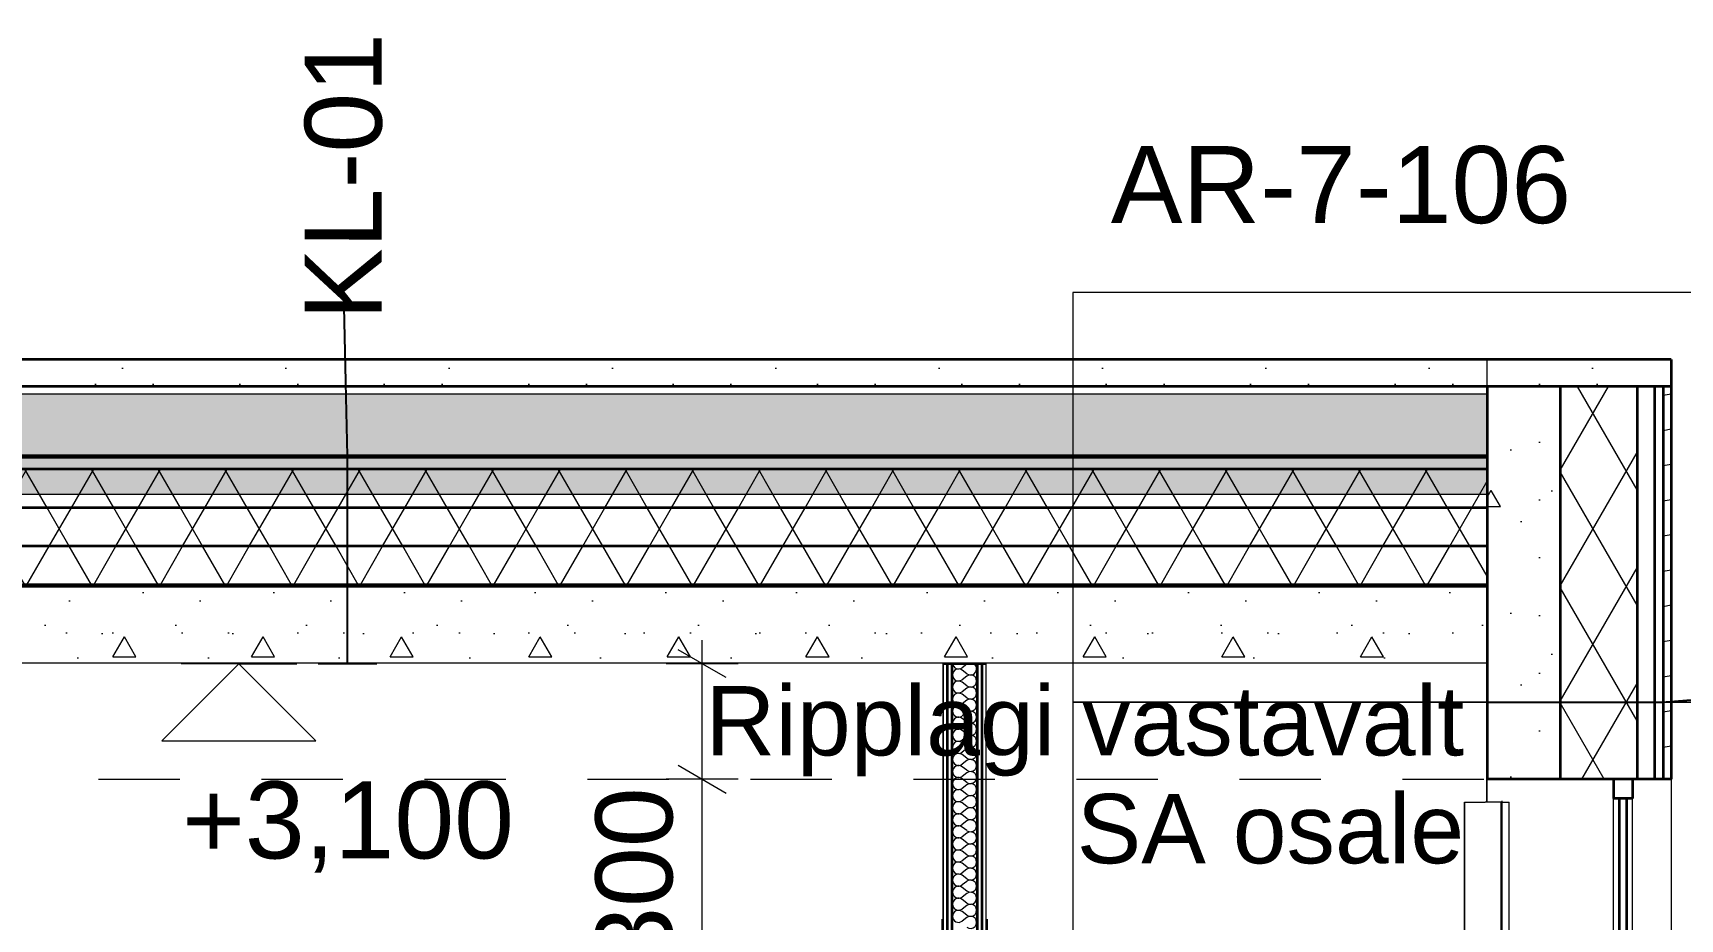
# Model space of a CAD drawing. Header units: millimetres. Extents: x -279593 to -202089, y -5129 to 14747.
# Drawn here: x -216904 to -212626, y 12447 to 14747 of the extents above; entities that cross this region are included whole.
import ezdxf

# ---------------------------------------------------------------- set-up
doc = ezdxf.new("R2010")
doc.units = ezdxf.units.MM
doc.header["$MEASUREMENT"] = 0
doc.linetypes.add('Dashed', pattern=[423.333333, 211.666667, -211.666667])
doc.linetypes.add('Wipeout_Contour', pattern=[1000, 0, -1000])
for name, color, linetype, lineweight in [('AR-PP_Pen_No__10', 134, 'Continuous', 18), ('New_0_Pen_No__1', 7, 'Continuous', 13), ('New_2D Drafting - General_Pen_No__1', 7, 'Continuous', 13), ('New_2D Drafting - General_Pen_No__19', 255, 'Continuous', 0), ('New_Annotation - Label_Pen_No__1', 7, 'Continuous', 13), ('New_Annotation - Text_Pen_No__1', 7, 'Continuous', 13), ('New_ARCHICAD Windows_Pen_No__1', 7, 'Continuous', 13), ('New_ARCHICAD Windows_Pen_No__21', 7, 'Continuous', 35), ('New_Dimensioning - General_Pen_No__1', 7, 'Continuous', 13), ('New_INT 3d mööbel_Pen_No__1', 7, 'Continuous', 13), ('New_INT 3d mööbel_Pen_No__21', 7, 'Continuous', 35), ('New_Shell - Roof_Pen_No__21', 7, 'Continuous', 35), ('New_Structural - Bearing_Pen_No__1', 7, 'Continuous', 13), ('New_Structural - Bearing_Pen_No__21', 7, 'Continuous', 35)]:
    doc.layers.add(name, color=color, linetype=linetype, lineweight=lineweight)
for name, color, linetype in [('New_ARCHICAD Windows', 7, 'Continuous'), ('New_Dimensioning - General', 7, 'Continuous'), ('New_INT 3d mööbel', 7, 'Continuous'), ('New_Shell - Roof', 7, 'Continuous'), ('New_Structural - Bearing', 7, 'Continuous')]:
    doc.layers.add(name, color=color, linetype=linetype)
doc.layers.add('New_ARCHICAD Windows_Pen_No__87', color=7, linetype='Continuous', lineweight=20, true_color=0x6a6a6a)
doc.layers.add('New_Structural - Bearing_Pen_No__87', color=7, linetype='Continuous', lineweight=20, true_color=0x6a6a6a)
doc.styles.add('GENERATED_STYLE_1', font='')
doc.styles.get('GENERATED_STYLE_1').set_extended_font_data('Arial')
doc.dimstyles.new('GENERATED_STYLE__2', dxfattribs={"dimtxt": 200, "dimasz": 95, "dimexe": 0.18, "dimexo": 0.0625, "dimgap": 0, "dimtad": 1, "dimdec": 3, "dimlfac": 0.001, "dimzin": 0, "dimdsep": 46, "dimtxsty": 'GENERATED_STYLE_1', "dimblk": 'ARROWHEAD_2', "dimblk1": 'ARROWHEAD_2', "dimblk2": 'ARROWHEAD_2', "dimcen": 0.09, "dimse1": 1, "dimse2": 1, "dimclrd": 7, "dimclre": 7, "dimclrt": 7, "dimadec": 0, "dimazin": 0, "dimtfac": 1, "dimtdec": 4, "dimtmove": 0, "dimatfit": 3, "dimfxl": 0, "dimtolj": 1, "dimtzin": 0, "dimarcsym": 0})
doc.dimstyles.new('GENERATED_STYLE__4', dxfattribs={"dimtxt": 0.18, "dimasz": 152, "dimexe": 0.18, "dimexo": 0.0625, "dimgap": 0, "dimtad": 0, "dimtih": 1, "dimtoh": 1, "dimdec": 4, "dimzin": 0, "dimdsep": 46, "dimcen": 0.09, "dimadec": 0, "dimazin": 0, "dimtfac": 1, "dimtdec": 4, "dimtmove": 0, "dimatfit": 3, "dimldrblk": 'ARROWHEAD_0', "dimfxl": 0, "dimtolj": 1, "dimtzin": 0, "dimarcsym": 0})
pattern_1 = [(0, (-557617, 10009.5), (0, 779.4229), [48.75, -401.25]), (0, (-557392, 10399.2), (0, 779.4229), [48.75, -401.25]), (60, (-557617, 10009.5), (-675, 389.7114), [48.75, -401.25]), (60, (-557167, 10009.5), (-675, 389.7114), [48.75, -401.25]), (120, (-557568.3, 10009.5), (675, 389.7114), [48.75, -401.25]), (120, (-557118.3, 10009.5), (675, 389.7114), [48.75, -401.25]), (0, (-557617.03, 10084.52), (0, 150), [0, -150, 0, -225]), (45, (-557542.03, 10084.52), (-106.06602, 106.06602), [0, -112.5, 0, -187.5])]
pattern_2 = [(60, (-557617.03, 10009.52), (-129.90381, 75), []), (120, (-557617.03, 10009.52), (129.90381, 75), [])]

# ---------------------------------------------------------------- blocks, each defined once
blk = doc.blocks.new('*X23', base_point=(-557617, 10009.5))
at = {"layer": 'New_Shell - Roof', "linetype": 'Continuous', "lineweight": 0, "true_color": 0x000000}
blk.add_hatch(color=18, dxfattribs=at).paths.add_polyline_path([(-218427.4, 13644.5), (-218427.4, 13614.5), (-213127.4, 13614.5), (-213127.4, 13644.5)])
blk = doc.blocks.new('*X24', base_point=(-557617, 10009.5))
at = {"layer": 'New_Shell - Roof', "linetype": 'Continuous', "lineweight": 0, "true_color": 0x000000}
for points in [[(-216666.9, 13314.5), (-216816.9, 13314.5), (-216816.9, 13309.5), (-216666.9, 13309.5)], [(-216366.9, 13314.5), (-216516.9, 13314.5), (-216516.9, 13309.5), (-216366.9, 13309.5)], [(-216066.9, 13314.5), (-216216.9, 13314.5), (-216216.9, 13309.5), (-216066.9, 13309.5)], [(-215766.9, 13314.5), (-215916.9, 13314.5), (-215916.9, 13309.5), (-215766.9, 13309.5)], [(-215466.9, 13314.5), (-215616.9, 13314.5), (-215616.9, 13309.5), (-215466.9, 13309.5)], [(-215166.9, 13314.5), (-215316.9, 13314.5), (-215316.9, 13309.5), (-215166.9, 13309.5)], [(-214866.9, 13314.5), (-215016.9, 13314.5), (-215016.9, 13309.5), (-214866.9, 13309.5)], [(-214566.9, 13314.5), (-214716.9, 13314.5), (-214716.9, 13309.5), (-214566.9, 13309.5)], [(-214266.9, 13314.5), (-214416.9, 13314.5), (-214416.9, 13309.5), (-214266.9, 13309.5)], [(-213966.9, 13314.5), (-214116.9, 13314.5), (-214116.9, 13309.5), (-213966.9, 13309.5)], [(-213666.9, 13314.5), (-213816.9, 13314.5), (-213816.9, 13309.5), (-213666.9, 13309.5)], [(-213366.9, 13314.5), (-213516.9, 13314.5), (-213516.9, 13309.5), (-213366.9, 13309.5)], [(-213127.4, 13314.5), (-213216.9, 13314.5), (-213216.9, 13309.5), (-213127.4, 13309.5)]]:
    blk.add_hatch(color=18, dxfattribs=at).paths.add_polyline_path(points)
blk = doc.blocks.new('*X25', base_point=(-557617, 10009.5))
at = {"layer": 'New_Shell - Roof', "linetype": 'Continuous', "lineweight": 0, "true_color": 0x000000}
for points in [[(-216666.9, 13649.5), (-216816.9, 13649.5), (-216816.9, 13644.5), (-216666.9, 13644.5)], [(-216366.9, 13649.5), (-216516.9, 13649.5), (-216516.9, 13644.5), (-216366.9, 13644.5)], [(-216066.9, 13649.5), (-216216.9, 13649.5), (-216216.9, 13644.5), (-216066.9, 13644.5)], [(-215766.9, 13649.5), (-215916.9, 13649.5), (-215916.9, 13644.5), (-215766.9, 13644.5)], [(-215466.9, 13649.5), (-215616.9, 13649.5), (-215616.9, 13644.5), (-215466.9, 13644.5)], [(-215166.9, 13649.5), (-215316.9, 13649.5), (-215316.9, 13644.5), (-215166.9, 13644.5)], [(-214866.9, 13649.5), (-215016.9, 13649.5), (-215016.9, 13644.5), (-214866.9, 13644.5)], [(-214566.9, 13649.5), (-214716.9, 13649.5), (-214716.9, 13644.5), (-214566.9, 13644.5)], [(-214266.9, 13649.5), (-214416.9, 13649.5), (-214416.9, 13644.5), (-214266.9, 13644.5)], [(-213966.9, 13649.5), (-214116.9, 13649.5), (-214116.9, 13644.5), (-213966.9, 13644.5)], [(-213666.9, 13649.5), (-213816.9, 13649.5), (-213816.9, 13644.5), (-213666.9, 13644.5)], [(-213366.9, 13649.5), (-213516.9, 13649.5), (-213516.9, 13644.5), (-213366.9, 13644.5)], [(-213127.4, 13649.5), (-213216.9, 13649.5), (-213216.9, 13644.5), (-213127.4, 13644.5)]]:
    blk.add_hatch(color=18, dxfattribs=at).paths.add_polyline_path(points)
blk = doc.blocks.new('*X26', base_point=(-557617, 10009.5))
at = {"layer": 'New_Structural - Bearing_Pen_No__1', "color": 7, "linetype": 'Continuous', "lineweight": 13}
for p, q in [((-214478.4, 13108.4), (-214490.9, 13099)), ((-214478.4, 13083.3), (-214490.9, 13092.7)), ((-214478.4, 13077.1), (-214490.9, 13067.7)), ((-214478.4, 13052), (-214490.9, 13061.4)), ((-214478.4, 13045.7), (-214490.9, 13036.3)), ((-214478.4, 13020.7), (-214490.9, 13030.1)), ((-214478.4, 13014.4), (-214490.9, 13005)), ((-214478.4, 12989.3), (-214490.9, 12998.7)), ((-214478.4, 12983.1), (-214490.9, 12973.7)), ((-214478.4, 12958), (-214490.9, 12967.4)), ((-214478.4, 12951.7), (-214490.9, 12942.3)), ((-214478.4, 12926.7), (-214490.9, 12936.1)), ((-214478.4, 12920.4), (-214490.9, 12911)), ((-214478.4, 12895.3), (-214490.9, 12904.7)), ((-214478.4, 12889.1), (-214490.9, 12879.7)), ((-214478.4, 12864), (-214490.9, 12873.4)), ((-214478.4, 12857.7), (-214490.9, 12848.3)), ((-214478.4, 12832.7), (-214490.9, 12842.1)), ((-214478.4, 12826.4), (-214490.9, 12817)), ((-214478.4, 12801.3), (-214490.9, 12810.7)), ((-214478.4, 12795.1), (-214490.9, 12785.7)), ((-214478.4, 12770), (-214490.9, 12779.4)), ((-214478.4, 12763.7), (-214490.9, 12754.3)), ((-214478.4, 12738.7), (-214490.9, 12748.1)), ((-214478.4, 12732.4), (-214490.9, 12723)), ((-214478.4, 12707.3), (-214490.9, 12716.7)), ((-214478.4, 12701.1), (-214490.9, 12691.7)), ((-214478.4, 12676), (-214490.9, 12685.4)), ((-214478.4, 12669.7), (-214490.9, 12660.3)), ((-214478.4, 12644.7), (-214490.9, 12654.1)), ((-214478.4, 12638.4), (-214490.9, 12629)), ((-214478.4, 12613.3), (-214490.9, 12622.7)), ((-214478.4, 12607.1), (-214490.9, 12597.7)), ((-214478.4, 12582), (-214490.9, 12591.4)), ((-214478.4, 12575.7), (-214490.9, 12566.3)), ((-214478.4, 12550.7), (-214490.9, 12560.1)), ((-214478.4, 12544.4), (-214490.9, 12535)), ((-214478.4, 12519.3), (-214490.9, 12528.7)), ((-214478.4, 12513.1), (-214490.9, 12503.7)), ((-214478.4, 12488), (-214490.9, 12497.4)), ((-214478.4, 12481.7), (-214490.9, 12472.3)), ((-214478.4, 12456.7), (-214490.9, 12466.1)), ((-214478.4, 12450.4), (-214490.9, 12441))]:
    blk.add_line(p, q, dxfattribs=at)
for centre, start, end in [((-214500.3, 13080.2), 53.1301, 180), ((-214500.3, 13111.5), 187.3344, 306.8699), ((-214469, 13095.9), 233.1301, 60.7317), ((-214469, 13095.9), 119.2683, 126.8699), ((-214500.3, 13080.2), 180, 306.8699), ((-214500.3, 13048.9), 53.1301, 180), ((-214500.3, 13048.9), 180, 306.8699), ((-214469, 13064.5), 233.1301, 126.8699), ((-214469, 13033.2), 233.1301, 126.8699), ((-214500.3, 13017.5), 53.1301, 180), ((-214500.3, 13017.5), 180, 306.8699), ((-214469, 13001.9), 233.1301, 126.8699), ((-214500.3, 12986.2), 53.1301, 180), ((-214500.3, 12986.2), 180, 306.8699), ((-214500.3, 12954.9), 53.1301, 180), ((-214469, 12970.5), 233.1301, 126.8699), ((-214500.3, 12954.9), 180, 306.8699), ((-214500.3, 12923.5), 53.1301, 180), ((-214500.3, 12923.5), 180, 306.8699), ((-214469, 12939.2), 233.1301, 126.8699), ((-214469, 12907.9), 233.1301, 126.8699), ((-214500.3, 12892.2), 53.1301, 180), ((-214500.3, 12892.2), 180, 306.8699), ((-214469, 12876.5), 233.1301, 126.8699), ((-214500.3, 12860.9), 53.1301, 180), ((-214500.3, 12860.9), 180, 306.8699), ((-214500.3, 12829.5), 53.1301, 180), ((-214469, 12845.2), 233.1301, 126.8699), ((-214500.3, 12829.5), 180, 306.8699), ((-214500.3, 12798.2), 53.1301, 180), ((-214500.3, 12798.2), 180, 306.8699), ((-214469, 12813.9), 233.1301, 126.8699), ((-214469, 12782.5), 233.1301, 126.8699), ((-214500.3, 12766.9), 53.1301, 180), ((-214500.3, 12766.9), 180, 306.8699), ((-214500.3, 12735.5), 53.1301, 180), ((-214469, 12751.2), 233.1301, 126.8699), ((-214500.3, 12735.5), 180, 306.8699), ((-214500.3, 12704.2), 53.1301, 180), ((-214469, 12719.9), 233.1301, 126.8699), ((-214500.3, 12704.2), 180, 306.8699), ((-214500.3, 12672.9), 53.1301, 180), ((-214500.3, 12672.9), 180, 306.8699), ((-214469, 12688.5), 233.1301, 126.8699), ((-214469, 12657.2), 233.1301, 126.8699), ((-214500.3, 12641.5), 53.1301, 180), ((-214500.3, 12641.5), 180, 306.8699), ((-214500.3, 12610.2), 53.1301, 180), ((-214469, 12625.9), 233.1301, 126.8699), ((-214500.3, 12610.2), 180, 306.8699), ((-214500.3, 12578.9), 53.1301, 180), ((-214500.3, 12578.9), 180, 306.8699), ((-214469, 12594.5), 233.1301, 126.8699), ((-214469, 12563.2), 233.1301, 126.8699), ((-214500.3, 12547.5), 53.1301, 180), ((-214500.3, 12547.5), 180, 306.8699), ((-214469, 12531.9), 233.1301, 126.8699), ((-214500.3, 12516.2), 53.1301, 180), ((-214500.3, 12516.2), 180, 306.8699), ((-214500.3, 12484.9), 53.1301, 180), ((-214469, 12500.5), 233.1301, 126.8699), ((-214500.3, 12484.9), 180, 306.8699), ((-214500.3, 12453.5), 53.1301, 180), ((-214500.3, 12453.5), 180, 306.8699), ((-214469, 12469.2), 233.1301, 126.8699), ((-214469, 12437.9), 233.1301, 126.8699)]:
    blk.add_arc(centre, 15.7, start, end, dxfattribs=at)
blk = doc.blocks.new('*D28', base_point=(-557617, 10009.5))
at = {"layer": 'New_Dimensioning - General_Pen_No__1', "color": 7, "linetype": 'Continuous', "lineweight": 13}
for p, q in [((-215228.6, 12845.6), (-215103.6, 12773.4)), ((-215072.3, 12809.5), (-215259.8, 12809.5)), ((-215166.1, 10009.5), (-215166.1, 12809.5)), ((-215228.6, 10045.6), (-215103.6, 9973.4)), ((-215072.3, 10009.5), (-215259.8, 10009.5)), ((-215166.1, 9948.4), (-215166.1, 10009.5))]:
    blk.add_line(p, q, dxfattribs=at)
at = {"layer": 'New_Dimensioning - General_Pen_No__1', "color": 7, "lineweight": 13, "char_height": 200, "attachment_point": 7, "rotation": 90, "style": 'GENERATED_STYLE_1'}
for s, insert in [('\\A1;{\\pql;\\fArial|b0|i0|c0|p34;0,300}', (-215206.1, 12089.5)), ('\\A1;{\\pql;\\fArial|b0|i0|c0|p34;2,800}', (-215206.1, 11067.6))]:
    blk.add_mtext(s, dxfattribs=dict(at, insert=insert))
blk = doc.blocks.new('ARROWHEAD_2')
at = {"color": 0, "linetype": 'Continuous', "lineweight": 0}
for p, q in [((-0.378, -0.655), (0.378, 0.655)), ((0, 0), (-1, 0))]:
    blk.add_line(p, q, dxfattribs=at)
blk = doc.blocks.new('*D29', base_point=(-557617, 10009.5))
at = {"layer": 'New_Dimensioning - General_Pen_No__1', "color": 7, "linetype": 'Continuous', "lineweight": 13}
for p, q in [((-215103.6, 13073.4), (-215228.6, 13145.6)), ((-215166.1, 13109.5), (-215166.1, 13170.6)), ((-215072.3, 13109.5), (-215259.8, 13109.5)), ((-215166.1, 12809.5), (-215166.1, 13109.5)), ((-215228.6, 12845.6), (-215103.6, 12773.4)), ((-215072.3, 12809.5), (-215259.8, 12809.5))]:
    blk.add_line(p, q, dxfattribs=at)
blk = doc.blocks.new('ARROWHEAD_0')
at = {"color": 0, "linetype": 'Continuous', "lineweight": 0}
for p, q in [((0, -0.5), (0, 0.5)), ((0, 0), (-1, 0))]:
    blk.add_line(p, q, dxfattribs=at)

msp = doc.modelspace()

# ---------------------------------------------------------------- linework, layer by layer
at = {"layer": 'AR-PP_Pen_No__10', "color": 134, "linetype": 'Continuous', "lineweight": 18}
msp.add_line((-211949.69, 14073.1902), (-214203.6623, 14073.1902), dxfattribs=at)
at = {"layer": 'New_Shell - Roof_Pen_No__21', "color": 7, "linetype": 'Continuous', "lineweight": 35}
for q in [(-218905.4199, 13899.5187), (-212649.5859, 13829.5187)]:
    msp.add_line((-212649.5859, 13899.5187), q, dxfattribs=at)

# ---------------------------------------------------------------- texts
at = {"layer": 'AR-PP_Pen_No__10', "color": 134, "lineweight": 18, "insert": (-214104.8465, 14351.798), "char_height": 200, "attachment_point": 4, "style": 'GENERATED_STYLE_1'}
msp.add_mtext('\\A1;{\\pql;\\fArial|b0|i0|c0|p34;AR-7-106}', dxfattribs=at)
at = {"layer": 'New_Annotation - Label_Pen_No__1', "color": 7, "linetype": 'Continuous', "lineweight": 13, "insert": (-216096.903, 14746.9717), "char_height": 200, "attachment_point": 6, "rotation": 89.9791868, "style": 'GENERATED_STYLE_1'}
msp.add_mtext('\\A1;{\\pqr;\\fArial|b0|i0|c0|p34;KL\\fArial|b0|i0|c0|p34;-01}', dxfattribs=at)

# ---------------------------------------------------------------- wipeouts: each hides what was drawn before it
at = {"color": 254, "linetype": 'Wipeout_Contour', "lineweight": 0, "ltscale": 1302498.931870354}
msp.add_wipeout([(-218427.4379, 13109.5187), (-218427.4175, 13109.5187), (-218427.4175, 13649.5187), (-213127.9053, 13649.5187), (-213127.9053, 13829.5187), (-218427.4379, 13829.5187)], dxfattribs=at).dxf.layer = 'New_Structural - Bearing'
at = {"color": 254, "linetype": 'Wipeout_Contour', "lineweight": 0, "ltscale": 1278158.032197745}
msp.add_wipeout([(-212749.5915, 12759.5187), (-212749.5859, 10059.5187), (-212749.5859, 10009.5187), (-212649.5933, 10009.5187), (-212649.5933, 12809.5187), (-212749.5859, 12809.5187)], dxfattribs=at).dxf.layer = 'New_Structural - Bearing'

# ---------------------------------------------------------------- next in the draw order: hatches: boundary and pattern name
at = {"layer": 'New_Shell - Roof', "linetype": 'Continuous', "lineweight": 0, "true_color": 0x000000}
h = msp.add_hatch(dxfattribs=at)
h.set_pattern_fill('Lightweight_Concrete_0002', color=18, style=0, pattern_type=2)
h.set_pattern_definition(pattern_1)
h.paths.add_polyline_path([(-212649.5859, 13829.5187), (-212649.5859, 13899.5187), (-218905.4199, 13899.5187), (-218905.4199, 13829.5187)])
h = msp.add_hatch(dxfattribs=at)
h.set_pattern_fill('Batt_Insulation_0002', color=18, style=0, pattern_type=2)
h.set_pattern_definition(pattern_2)
h.paths.add_polyline_path([(-218427.4176, 13614.5187), (-218427.4176, 13514.5187), (-213127.4171, 13514.5187), (-213127.4171, 13614.5187)])
h = msp.add_hatch(dxfattribs=at)
h.set_pattern_fill('Batt_Insulation_0002', color=18, style=0, pattern_type=2)
h.set_pattern_definition(pattern_2)
h.paths.add_polyline_path([(-218427.4176, 13514.5187), (-218427.4176, 13414.5187), (-213127.4171, 13414.5187), (-213127.4171, 13514.5187)])
h = msp.add_hatch(dxfattribs=at)
h.set_pattern_fill('Batt_Insulation_0002', color=18, style=0, pattern_type=2)
h.set_pattern_definition(pattern_2)
h.paths.add_polyline_path([(-218427.4176, 13414.5187), (-218427.4176, 13314.5187), (-213127.4171, 13314.5187), (-213127.4171, 13414.5187)])
h = msp.add_hatch(dxfattribs=at)
h.set_pattern_fill('Structural_Concrete_0002', color=18, style=0, pattern_type=2)
h.set_pattern_definition([(0, (-557617.03, 10009.5), (0, 623.5383), [60, -300]), (0, (-557437.03, 10321.3), (0, 623.5383), [60, -300]), (60, (-557617.03, 10009.5), (-540, 311.7692), [60, -300]), (60, (-557257.03, 10009.5), (-540, 311.7692), [60, -300]), (120, (-557557.03, 10009.5), (540, 311.7692), [60, -300]), (120, (-557197.03, 10009.5), (540, 311.7692), [60, -300]), (0, (-557617.03, 10069.52), (0, 120.000005), [0, -120.000005, 0, -180.000007]), (45, (-557557.03, 10069.52), (-84.852817, 84.852817), [0, -90.000004, 0, -150.000006])])
h.paths.add_polyline_path([(-218427.4176, 13309.5187), (-218427.4176, 13109.5187), (-213127.4171, 13109.5187), (-213127.4171, 13309.5187)])
at = {"layer": 'New_Structural - Bearing', "linetype": 'Continuous', "lineweight": 0, "true_color": 0x000000}
h = msp.add_hatch(dxfattribs=at)
h.set_pattern_fill('Wood_0002', color=18, style=0, pattern_type=2)
h.set_pattern_definition([(10, (-557617.035, 10009.52), (-15.628336, 88.632695), [])])
h.paths.add_polyline_path([(-212670.5859, 12809.5187), (-212649.5859, 12809.5187), (-212649.5859, 13829.5187), (-212670.5859, 13829.5187)])

# ---------------------------------------------------------------- next in the draw order: linework, layer by layer
at = {"layer": 'New_ARCHICAD Windows_Pen_No__87', "color": 251, "linetype": 'Continuous', "lineweight": 20, "true_color": 0x6a6a6a}
msp.add_line((-212649.5933, 12809.5187), (-212649.5933, 10009.5187), dxfattribs=at)
at = {"layer": 'New_Shell - Roof_Pen_No__21', "color": 7, "linetype": 'Continuous', "lineweight": 35}
for p, q in [((-213127.5859, 13829.5187), (-218427.4379, 13829.5187)), ((-213127.5859, 13649.5187), (-218427.4176, 13649.5187)), ((-213127.4171, 13649.5187), (-213127.5859, 13649.5187)), ((-213127.4171, 13644.5187), (-218427.4176, 13644.5187)), ((-213127.4171, 13614.5187), (-218427.4176, 13614.5187)), ((-213127.4171, 13514.5187), (-218427.4176, 13514.5187)), ((-213127.4171, 13414.5187), (-218427.4176, 13414.5187)), ((-213127.4171, 13314.5187), (-218427.4176, 13314.5187)), ((-213127.4171, 13309.5187), (-218427.4176, 13309.5187)), ((-214542.1345, 13109.5187), (-218427.4176, 13109.5187)), ((-213127.5859, 13109.5187), (-214427.6345, 13109.5187)), ((-213127.4171, 13109.5187), (-213127.5859, 13109.5187))]:
    msp.add_line(p, q, dxfattribs=at)
at = {"layer": 'New_Shell - Roof_Pen_No__21', "color": 7, "linetype": 'Continuous', "lineweight": 35, "flags": 128}
for points in [[(-212649.5859, 13829.5187), (-212670.5859, 13829.5187), (-212692.5859, 13829.5187), (-212737.5859, 13829.5187), (-212937.5859, 13829.5187), (-213127.5859, 13829.5187)], [(-214427.6345, 13109.5187), (-214427.7345, 13109.5187), (-214439.7345, 13109.5187), (-214451.7345, 13109.5187), (-214517.5345, 13109.5187), (-214530.0345, 13109.5187), (-214542.0345, 13109.5187), (-214542.1345, 13109.5187)]]:
    msp.add_lwpolyline(points, dxfattribs=at)
at = {"layer": 'New_Structural - Bearing_Pen_No__21', "color": 7, "linetype": 'Continuous', "lineweight": 35}
for p, q in [((-212737.5859, 13829.5187), (-212737.5859, 12809.5187)), ((-212692.5859, 13829.5187), (-212692.5859, 12809.5187)), ((-212670.5859, 13829.5187), (-212670.5859, 12809.5187)), ((-212649.5859, 13829.5187), (-212649.5859, 12809.5187)), ((-214542.1345, 13109.5187), (-214542.1345, 12446.5187)), ((-214542.0345, 13109.5187), (-214542.0345, 10009.5187)), ((-214530.0345, 13109.5187), (-214530.0345, 10009.5187)), ((-214517.5345, 13109.5187), (-214517.5345, 10009.5187)), ((-214451.7345, 13109.5187), (-214451.7345, 10009.5187)), ((-214439.7345, 13109.5187), (-214439.7345, 10009.5187)), ((-214427.7345, 13109.5187), (-214427.7345, 10009.5187)), ((-214427.6345, 13109.5187), (-214427.6345, 12446.5187))]:
    msp.add_line(p, q, dxfattribs=at)

# ---------------------------------------------------------------- next in the draw order: block references
at = {"layer": 'New_Shell - Roof', "lineweight": 0}
for name in ['*X25', '*X23', '*X24']:
    msp.add_blockref(name, (-557617.0348, 10009.5187), dxfattribs=at)
at = {"layer": 'New_Structural - Bearing', "lineweight": 0}
msp.add_blockref('*X26', (-557617.0348, 10009.5187), dxfattribs=at)

# ---------------------------------------------------------------- next in the draw order: wipeouts: each hides what was drawn before it
at = {"color": 254, "linetype": 'Wipeout_Contour', "lineweight": 0, "ltscale": 854281.289713}
msp.add_wipeout([(-213127.9053, 13829.5187), (-213127.9053, 13649.5187), (-213127.8873, 13649.5187), (-213127.8873, 13829.5187)], dxfattribs=at).dxf.layer = 'New_Structural - Bearing'
at = {"color": 254, "linetype": 'Wipeout_Contour', "lineweight": 0, "ltscale": 1297039.627237219}
msp.add_wipeout([(-218427.4171, 13109.5187), (-218427.4171, 10009.5187), (-214561.1364, 10009.5187), (-214561.1364, 12446.5187), (-214542.1398, 12446.5187), (-214542.1398, 13109.5187)], dxfattribs=at).dxf.layer = 'New_Structural - Bearing'
at = {"color": 254, "linetype": 'Wipeout_Contour', "lineweight": 0, "ltscale": 859232.691296}
msp.add_wipeout([(-214427.4171, 13109.5187), (-214427.6345, 13109.5187), (-214427.6345, 12446.5187), (-214427.4171, 12446.5187)], dxfattribs=at).dxf.layer = 'New_Structural - Bearing'
at = {"color": 254, "linetype": 'Wipeout_Contour', "lineweight": 0, "ltscale": 1067591.160573615}
msp.add_wipeout([(-213127.8524, 13109.5187), (-213127.8524, 12749.7523), (-213127.5933, 12749.7522), (-213127.5859, 12809.5187), (-213127.5859, 13109.5187)], dxfattribs=at).dxf.layer = 'New_Structural - Bearing'

# ---------------------------------------------------------------- next in the draw order: linework, layer by layer
at = {"layer": 'New_Dimensioning - General_Pen_No__1', "color": 7, "linetype": 'Continuous', "lineweight": 13}
for p, q in [((-216369.1415, 13109.5187), (-216569.1415, 12909.5187)), ((-216369.1415, 13109.5187), (-216519.1415, 13109.5187)), ((-216369.1415, 13109.5187), (-216219.1415, 13109.5187)), ((-216169.1415, 12909.5187), (-216369.1415, 13109.5187)), ((-216569.1415, 12909.5187), (-216169.1415, 12909.5187))]:
    msp.add_line(p, q, dxfattribs=at)
at = {"layer": 'New_Structural - Bearing_Pen_No__87', "color": 251, "linetype": 'Continuous', "lineweight": 20, "true_color": 0x6a6a6a}
msp.add_line((-214427.4171, 12446.5187), (-214427.4171, 13109.5187), dxfattribs=at)

# ---------------------------------------------------------------- next in the draw order: texts
at = {"layer": 'New_Dimensioning - General_Pen_No__1', "color": 7, "lineweight": 13, "insert": (-216517.111, 12566.6616), "char_height": 200, "attachment_point": 7, "style": 'GENERATED_STYLE_1'}
msp.add_mtext('\\A1;{\\pql;\\fArial|b0|i0|c0|p34;+3,100}', dxfattribs=at)

# ---------------------------------------------------------------- next in the draw order: dimensions: what is measured, and where the dimension line sits
at = {"layer": 'New_Dimensioning - General', "color": 7, "linetype": 'Continuous', "lineweight": 13}
for base, p1, p2, picture, middle in [((-215166.0541, 13109.5187), (-215509.6494, 12809.5187), (-215777.4177, 13109.5187), '*D29', (-215306.0541, 12425.5087)), ((-215166.0541, 12809.5187), (-216682.9126, 10009.5187), (-215509.6494, 12809.5187), '*D28', (-215306.0541, 11403.5767))]:
    dim = msp.add_linear_dim(base=base, p1=p1, p2=p2, angle=90, dimstyle='GENERATED_STYLE__2', dxfattribs=at)
    dim.commit()
    dim.dimension.update_dxf_attribs({"geometry": picture, "text_midpoint": middle, "dimtype": 160, "text_rotation": 90})

# ---------------------------------------------------------------- next in the draw order: leaders
at = {"layer": 'New_Annotation - Label_Pen_No__1', "color": 7, "linetype": 'Continuous', "lineweight": 13, "annotation_type": 0, "has_hookline": 1, "hookline_direction": 0, "text_width": 673.2, "horizontal_direction": (0.000363, 1, 0)}
msp.add_leader([(-216087.5187, 13109.5187), (-216087.5187, 13649.5187), (-216097.1475, 14073.7718)], dimstyle='GENERATED_STYLE__4', dxfattribs=at)

# ---------------------------------------------------------------- next in the draw order: wipeouts: each hides what was drawn before it
at = {"color": 254, "linetype": 'Wipeout_Contour', "lineweight": 0, "ltscale": 854280.646968}
msp.add_wipeout([(-213127.8846, 13829.5187), (-213127.8846, 13649.5187), (-213127.5859, 13649.5187), (-213127.5859, 13829.5187)], dxfattribs=at).dxf.layer = 'New_Structural - Bearing'
at = {"color": 254, "linetype": 'Wipeout_Contour', "lineweight": 0, "ltscale": 1279997.02189272}
msp.add_wipeout([(-213127.5933, 12749.7523), (-213070.5292, 12749.7523), (-213070.5292, 10009.5187), (-212799.5933, 10009.5187), (-212799.5933, 12809.5187), (-213127.5933, 12809.5187)], dxfattribs=at).dxf.layer = 'New_Structural - Bearing'

# ---------------------------------------------------------------- next in the draw order: hatches: boundary and pattern name
at = {"layer": 'New_2D Drafting - General_Pen_No__19', "linetype": 'Continuous', "lineweight": 0}
msp.add_hatch(color=255, dxfattribs=at).paths.add_polyline_path([(-218427.4183, 13549.5187), (-213127.4171, 13549.5187), (-213127.4171, 13809.5187), (-218427.4183, 13809.5187)])
at = {"layer": 'New_Structural - Bearing', "linetype": 'Continuous', "lineweight": 0, "true_color": 0x000000}
h = msp.add_hatch(dxfattribs=at)
h.set_pattern_fill('Lightweight_Concrete_0002', color=18, style=0, pattern_type=2)
h.set_pattern_definition(pattern_1)
h.paths.add_polyline_path([(-213127.5859, 12809.5187), (-212937.5859, 12809.5187), (-212937.5859, 13829.5187), (-213127.5859, 13829.5187), (-213127.5859, 13649.5187), (-213127.4171, 13649.5187), (-213127.4171, 13109.5187), (-213127.5859, 13109.5187)])
h = msp.add_hatch(dxfattribs=at)
h.set_pattern_fill('Batt_Insulation_0002', color=18, style=0, pattern_type=2)
h.set_pattern_definition(pattern_2)
h.paths.add_polyline_path([(-212937.5859, 12809.5187), (-212737.5859, 12809.5187), (-212737.5859, 13829.5187), (-212937.5859, 13829.5187)])

# ---------------------------------------------------------------- next in the draw order: linework, layer by layer
at = {"layer": 'New_0_Pen_No__1', "color": 7, "linetype": 'Continuous', "lineweight": 13, "flags": 128}
msp.add_lwpolyline([(-218427.4183, 13549.5187), (-213127.4171, 13549.5187), (-213127.4171, 13899.5187), (-218427.4183, 13899.5187)], close=True, dxfattribs=at)
at = {"layer": 'New_2D Drafting - General_Pen_No__1', "color": 7, "linetype": 'Continuous', "lineweight": 13, "flags": 128}
msp.add_lwpolyline([(-218427.4183, 13549.5187), (-213127.4171, 13549.5187), (-213127.4171, 13809.5187), (-218427.4183, 13809.5187)], close=True, dxfattribs=at)
at = {"layer": 'New_Structural - Bearing_Pen_No__21', "color": 7, "linetype": 'Continuous', "lineweight": 35}
for p, q in [((-213127.5859, 13829.5187), (-213127.5859, 13649.5187)), ((-212937.5859, 13829.5187), (-212937.5859, 12809.5187)), ((-213127.5859, 13109.5187), (-213127.5859, 12809.5187))]:
    msp.add_line(p, q, dxfattribs=at)
at = {"layer": 'New_Structural - Bearing_Pen_No__21', "color": 7, "linetype": 'Continuous', "lineweight": 35, "flags": 128}
for points in [[(-213127.4171, 13649.5187), (-213127.4171, 13644.5187), (-213127.4171, 13614.5187), (-213127.4171, 13514.5187), (-213127.4171, 13414.5187), (-213127.4171, 13314.5187), (-213127.4171, 13309.5187), (-213127.4171, 13109.5187)], [(-212649.5859, 12809.5187), (-212670.5859, 12809.5187), (-212692.5859, 12809.5187), (-212737.5859, 12809.5187), (-212749.5859, 12809.5187), (-212799.5859, 12809.5187), (-212937.5859, 12809.5187), (-213127.5859, 12809.5187)]]:
    msp.add_lwpolyline(points, dxfattribs=at)
at = {"layer": 'New_Structural - Bearing_Pen_No__87', "color": 251, "linetype": 'Continuous', "lineweight": 20, "true_color": 0x6a6a6a}
msp.add_line((-213127.9053, 13829.5187), (-213127.9053, 13649.5187), dxfattribs=at)

# ---------------------------------------------------------------- next in the draw order: wipeouts: each hides what was drawn before it
at = {"color": 254, "linetype": 'Wipeout_Contour', "lineweight": 0, "ltscale": 852408.058675}
msp.add_wipeout([(-212799.5915, 12759.5187), (-212799.5915, 10059.5187), (-212784.5915, 10059.5187), (-212784.5915, 12759.5187)], dxfattribs=at).dxf.layer = 'New_ARCHICAD Windows'
at = {"color": 254, "linetype": 'Wipeout_Contour', "lineweight": 0, "ltscale": 853593.6484}
msp.add_wipeout([(-213089.6471, 12749.7522), (-213091.1325, 12749.7522), (-213091.1325, 10009.5187), (-213089.6471, 10009.5187)], dxfattribs=at).dxf.layer = 'New_INT 3d mööbel'

# ---------------------------------------------------------------- next in the draw order: wipeouts: each hides what was drawn before it
at = {"color": 254, "linetype": 'Wipeout_Contour', "lineweight": 0, "ltscale": 852338.149385}
msp.add_wipeout([(-212784.5859, 12759.5187), (-212784.5859, 10059.5187), (-212764.5915, 10059.5187), (-212764.5915, 12759.5187)], dxfattribs=at).dxf.layer = 'New_ARCHICAD Windows'
at = {"color": 254, "linetype": 'Wipeout_Contour', "lineweight": 0, "ltscale": 853607.613873}
msp.add_wipeout([(-213091.1325, 12749.7522), (-213096.64, 12749.7522), (-213096.64, 10009.5187), (-213091.1325, 10009.5187)], dxfattribs=at).dxf.layer = 'New_INT 3d mööbel'
at = {"color": 254, "linetype": 'Wipeout_Contour', "lineweight": 0, "ltscale": 2782870.561120204}
msp.add_wipeout([(-213127.8524, 13109.5187), (-214427.4171, 13109.5187), (-214427.4171, 12446.5187), (-214408.6345, 12446.5187), (-214408.6345, 10009.5187), (-214264.8524, 10009.5187), (-214264.8524, 12446.5187), (-213290.8524, 12446.5187), (-213290.8524, 10009.5187), (-213186.3113, 10009.5187), (-213186.3113, 12749.7523), (-213129.3666, 12749.7523), (-213127.8524, 12749.7523)], dxfattribs=at).dxf.layer = 'New_Structural - Bearing'

# ---------------------------------------------------------------- next in the draw order: linework, layer by layer
at = {"layer": 'AR-PP_Pen_No__10', "color": 134, "linetype": 'Continuous', "lineweight": 18}
for p, q in [((-214203.6623, 14073.1902), (-214203.6623, 13009.4894)), ((-211949.69, 13009.5187), (-214203.6623, 13009.5187)), ((-214203.6623, 13009.5187), (-214203.6623, 9019.5188)), ((-214203.6623, 13009.4894), (-211949.69, 13009.4894))]:
    msp.add_line(p, q, dxfattribs=at)
at = {"layer": 'New_2D Drafting - General_Pen_No__1', "color": 7, "linetype": 'Dashed', "lineweight": 13}
msp.add_line((-218427.4232, 12809.5187), (-213127.4171, 12809.5187), dxfattribs=at)
at = {"layer": 'New_ARCHICAD Windows_Pen_No__1', "color": 7, "linetype": 'Continuous', "lineweight": 13}
msp.add_line((-212799.5915, 10059.5187), (-212799.5915, 12759.5187), dxfattribs=at)
at = {"layer": 'New_ARCHICAD Windows_Pen_No__21', "color": 7, "linetype": 'Continuous', "lineweight": 35}
msp.add_line((-212799.5859, 12809.5187), (-212799.5859, 12759.5187), dxfattribs=at)
at = {"layer": 'New_Structural - Bearing_Pen_No__87', "color": 251, "linetype": 'Continuous', "lineweight": 20, "true_color": 0x6a6a6a}
msp.add_line((-213127.8523, 12749.7522), (-213127.8523, 13109.5187), dxfattribs=at)

# ---------------------------------------------------------------- next in the draw order: leaders
at = {"layer": 'New_Annotation - Label_Pen_No__1', "color": 7, "linetype": 'Continuous', "lineweight": 13, "annotation_type": 0, "has_hookline": 1, "hookline_direction": 0, "text_width": 723.4, "horizontal_direction": (1, -0.000363, 0)}
msp.add_leader([(-213127.8523, 13009.5187), (-212672.8523, 13009.5187), (-212554.8621, 13019.2587)], dimstyle='GENERATED_STYLE__4', dxfattribs=at)

# ---------------------------------------------------------------- next in the draw order: wipeouts: each hides what was drawn before it
at = {"color": 254, "linetype": 'Wipeout_Contour', "lineweight": 0, "ltscale": 852268.251195}
msp.add_wipeout([(-212764.5859, 12759.5187), (-212764.5859, 10059.5187), (-212749.5915, 10059.5187), (-212749.5915, 12759.5187)], dxfattribs=at).dxf.layer = 'New_ARCHICAD Windows'
at = {"color": 254, "linetype": 'Wipeout_Contour', "lineweight": 0, "ltscale": 853974.328053}
msp.add_wipeout([(-213186.3113, 12749.7522), (-213186.3113, 10009.5187), (-213185.0832, 10009.5187), (-213185.0832, 12749.7522)], dxfattribs=at).dxf.layer = 'New_INT 3d mööbel'
at = {"color": 254, "linetype": 'Wipeout_Contour', "lineweight": 0, "ltscale": 853631.962064}
msp.add_wipeout([(-213096.64, 12749.7522), (-213103.3242, 12749.7522), (-213103.3242, 10009.5187), (-213096.64, 10009.5187)], dxfattribs=at).dxf.layer = 'New_INT 3d mööbel'

# ---------------------------------------------------------------- next in the draw order: linework, layer by layer
at = {"layer": 'New_ARCHICAD Windows_Pen_No__1', "color": 7, "linetype": 'Continuous', "lineweight": 13}
msp.add_line((-212749.5915, 10059.5187), (-212749.5915, 12759.5187), dxfattribs=at)
at = {"layer": 'New_ARCHICAD Windows_Pen_No__21', "color": 7, "linetype": 'Continuous', "lineweight": 35}
for p, q in [((-212749.5859, 12809.5187), (-212749.5859, 12759.5187)), ((-212749.5859, 12759.5187), (-212799.5859, 12759.5187)), ((-212784.5859, 12759.5187), (-212784.5859, 10059.5187)), ((-212764.5859, 10059.5187), (-212764.5859, 12759.5187))]:
    msp.add_line(p, q, dxfattribs=at)

# ---------------------------------------------------------------- next in the draw order: wipeouts: each hides what was drawn before it
at = {"color": 254, "linetype": 'Wipeout_Contour', "lineweight": 0, "ltscale": 853966.084262}
msp.add_wipeout([(-213185.0832, 12749.7522), (-213185.0832, 10009.5187), (-213182.1834, 10009.5187), (-213182.1834, 12749.7522)], dxfattribs=at).dxf.layer = 'New_INT 3d mööbel'
at = {"color": 254, "linetype": 'Wipeout_Contour', "lineweight": 0, "ltscale": 853660.604654}
msp.add_wipeout([(-213103.3242, 12749.7522), (-213110.982, 12749.7522), (-213110.982, 10009.5187), (-213103.3242, 10009.5187)], dxfattribs=at).dxf.layer = 'New_INT 3d mööbel'

# ---------------------------------------------------------------- next in the draw order: linework, layer by layer
at = {"layer": 'New_INT 3d mööbel_Pen_No__21', "color": 7, "linetype": 'Continuous', "lineweight": 35}
msp.add_line((-213087.3986, 12749.7522), (-213087.3986, 9989.5187), dxfattribs=at)

# ---------------------------------------------------------------- next in the draw order: wipeouts: each hides what was drawn before it
at = {"color": 254, "linetype": 'Wipeout_Contour', "lineweight": 0, "ltscale": 853951.339585}
msp.add_wipeout([(-213182.1834, 12749.7522), (-213182.1834, 10009.5187), (-213177.7002, 10009.5187), (-213177.7002, 12749.7522)], dxfattribs=at).dxf.layer = 'New_INT 3d mööbel'
at = {"color": 254, "linetype": 'Wipeout_Contour', "lineweight": 0, "ltscale": 853692.671371}
msp.add_wipeout([(-213110.982, 12749.7522), (-213119.3807, 12749.7522), (-213119.3807, 10009.5187), (-213110.982, 10009.5187)], dxfattribs=at).dxf.layer = 'New_INT 3d mööbel'

# ---------------------------------------------------------------- next in the draw order: hatches: boundary and pattern name
at = {"layer": 'New_INT 3d mööbel', "linetype": 'Continuous', "lineweight": 0, "true_color": 0x000000}
msp.add_hatch(color=18, dxfattribs=at).paths.add_polyline_path([(-213087.3986, 12749.7522), (-213089.6471, 12749.7522), (-213089.6471, 9874.7522), (-213087.3986, 9874.7522)])

# ---------------------------------------------------------------- next in the draw order: linework, layer by layer
at = {"layer": 'New_INT 3d mööbel_Pen_No__1', "color": 7, "linetype": 'Continuous', "lineweight": 13}
for p, q in [((-213091.1325, 12749.7522), (-213096.64, 12749.7522)), ((-213089.6471, 12749.7522), (-213091.1325, 12749.7522))]:
    msp.add_line(p, q, dxfattribs=at)
at = {"layer": 'New_INT 3d mööbel_Pen_No__21', "color": 7, "linetype": 'Continuous', "lineweight": 35}
for p, q in [((-213089.6471, 12749.7522), (-213089.6471, 9989.5187)), ((-213087.3986, 12749.7522), (-213089.6471, 12749.7522))]:
    msp.add_line(p, q, dxfattribs=at)

# ---------------------------------------------------------------- next in the draw order: wipeouts: each hides what was drawn before it
at = {"color": 254, "linetype": 'Wipeout_Contour', "lineweight": 0, "ltscale": 853930.542086}
msp.add_wipeout([(-213177.7002, 12749.7522), (-213177.7002, 10009.5187), (-213171.7697, 10009.5187), (-213171.7697, 12749.7522)], dxfattribs=at).dxf.layer = 'New_INT 3d mööbel'
at = {"color": 254, "linetype": 'Wipeout_Contour', "lineweight": 0, "ltscale": 1067089.245864419}
msp.add_wipeout([(-213128.2652, 12749.7522), (-213128.2652, 10009.5187), (-213127.5859, 10009.5187), (-213119.3807, 10009.5187), (-213119.3807, 12749.7522)], dxfattribs=at).dxf.layer = 'New_INT 3d mööbel'

# ---------------------------------------------------------------- next in the draw order: linework, layer by layer
at = {"layer": 'New_INT 3d mööbel_Pen_No__1', "color": 7, "linetype": 'Continuous', "lineweight": 13}
msp.add_line((-213096.64, 12749.7522), (-213103.3241, 12749.7522), dxfattribs=at)

# ---------------------------------------------------------------- next in the draw order: wipeouts: each hides what was drawn before it
at = {"color": 254, "linetype": 'Wipeout_Contour', "lineweight": 0, "ltscale": 853904.323568}
msp.add_wipeout([(-213171.7697, 12749.7522), (-213171.7697, 10009.5187), (-213164.572, 10009.5187), (-213164.572, 12749.7522)], dxfattribs=at).dxf.layer = 'New_INT 3d mööbel'
at = {"color": 254, "linetype": 'Wipeout_Contour', "lineweight": 0, "ltscale": 853754.018378}
msp.add_wipeout([(-213128.2652, 12749.7522), (-213132.8153, 12749.7522), (-213132.8153, 10009.5187), (-213128.2652, 10009.5187)], dxfattribs=at).dxf.layer = 'New_INT 3d mööbel'

# ---------------------------------------------------------------- next in the draw order: linework, layer by layer
at = {"layer": 'New_INT 3d mööbel_Pen_No__1', "color": 7, "linetype": 'Continuous', "lineweight": 13}
for p, q in [((-213186.3112, 10009.5187), (-213186.3112, 12749.7522)), ((-213128.2652, 12749.7522), (-213132.8153, 12749.7522)), ((-213119.3807, 12749.7522), (-213128.2652, 12749.7522)), ((-213110.9819, 12749.7522), (-213119.3807, 12749.7522)), ((-213103.3241, 12749.7522), (-213110.9819, 12749.7522))]:
    msp.add_line(p, q, dxfattribs=at)

# ---------------------------------------------------------------- next in the draw order: texts
at = {"layer": 'New_Annotation - Text_Pen_No__1', "color": 7, "linetype": 'Continuous', "lineweight": 13, "insert": (-213187.0346, 13051.2333), "char_height": 180, "width": 2206.811314, "attachment_point": 3, "line_spacing_factor": 0.933036, "style": 'GENERATED_STYLE_1'}
msp.add_mtext('\\A1;{\\pqr;\\fArial|b0|i0|c0|p34;Ripplagi vastavalt SA osale}', dxfattribs=at)

# ---------------------------------------------------------------- next in the draw order: wipeouts: each hides what was drawn before it
at = {"color": 254, "linetype": 'Wipeout_Contour', "lineweight": 0, "ltscale": 853873.480694}
msp.add_wipeout([(-213164.572, 12749.7522), (-213164.572, 10009.5187), (-213156.3259, 10009.5187), (-213156.3259, 12749.7522)], dxfattribs=at).dxf.layer = 'New_INT 3d mööbel'

# ---------------------------------------------------------------- next in the draw order: linework, layer by layer
at = {"layer": 'New_INT 3d mööbel_Pen_No__1', "color": 7, "linetype": 'Continuous', "lineweight": 13}
for p, q in [((-213186.3112, 12749.7522), (-213185.0832, 12749.7522)), ((-213185.0832, 12749.7522), (-213182.1834, 12749.7522))]:
    msp.add_line(p, q, dxfattribs=at)

# ---------------------------------------------------------------- next in the draw order: wipeouts: each hides what was drawn before it
at = {"color": 254, "linetype": 'Wipeout_Contour', "lineweight": 0, "ltscale": 853838.95056}
msp.add_wipeout([(-213156.3259, 12749.7522), (-213156.3259, 10009.5187), (-213147.282, 10009.5187), (-213147.282, 12749.7522)], dxfattribs=at).dxf.layer = 'New_INT 3d mööbel'
at = {"color": 254, "linetype": 'Wipeout_Contour', "lineweight": 0, "ltscale": 853570.689223}
msp.add_wipeout([(-213087.3987, 12749.7522), (-213087.3987, 10009.5187), (-213081.8848, 10009.5187), (-213081.8848, 12749.7522)], dxfattribs=at).dxf.layer = 'New_INT 3d mööbel'

# ---------------------------------------------------------------- next in the draw order: linework, layer by layer
at = {"layer": 'New_INT 3d mööbel_Pen_No__1', "color": 7, "linetype": 'Continuous', "lineweight": 13}
for p, q in [((-213182.1834, 12749.7522), (-213177.7002, 12749.7522)), ((-213177.7002, 12749.7522), (-213171.7696, 12749.7522))]:
    msp.add_line(p, q, dxfattribs=at)

# ---------------------------------------------------------------- next in the draw order: wipeouts: each hides what was drawn before it
at = {"color": 254, "linetype": 'Wipeout_Contour', "lineweight": 0, "ltscale": 853801.782376}
msp.add_wipeout([(-213147.282, 12749.7522), (-213147.282, 10009.5187), (-213137.715, 10009.5187), (-213137.715, 12749.7522)], dxfattribs=at).dxf.layer = 'New_INT 3d mööbel'
at = {"color": 254, "linetype": 'Wipeout_Contour', "lineweight": 0, "ltscale": 853549.439098}
msp.add_wipeout([(-213081.8848, 12749.7522), (-213081.8848, 10009.5187), (-213076.7583, 10009.5187), (-213076.7583, 12749.7522)], dxfattribs=at).dxf.layer = 'New_INT 3d mööbel'

# ---------------------------------------------------------------- next in the draw order: linework, layer by layer
at = {"layer": 'New_INT 3d mööbel_Pen_No__1', "color": 7, "linetype": 'Continuous', "lineweight": 13}
msp.add_line((-213171.7696, 12749.7522), (-213164.572, 12749.7522), dxfattribs=at)

# ---------------------------------------------------------------- next in the draw order: wipeouts: each hides what was drawn before it
at = {"color": 254, "linetype": 'Wipeout_Contour', "lineweight": 0, "ltscale": 853772.890777}
msp.add_wipeout([(-213137.715, 12749.7522), (-213137.715, 10009.5187), (-213132.8153, 10009.5187), (-213132.8153, 12749.7522)], dxfattribs=at).dxf.layer = 'New_INT 3d mööbel'
at = {"color": 254, "linetype": 'Wipeout_Contour', "lineweight": 0, "ltscale": 853531.875937}
msp.add_wipeout([(-213076.7583, 12749.7522), (-213076.7583, 10009.5187), (-213073.0905, 10009.5187), (-213073.0905, 12749.7522)], dxfattribs=at).dxf.layer = 'New_INT 3d mööbel'

# ---------------------------------------------------------------- next in the draw order: linework, layer by layer
at = {"layer": 'New_ARCHICAD Windows_Pen_No__87', "color": 251, "linetype": 'Continuous', "lineweight": 20, "true_color": 0x6a6a6a}
msp.add_line((-213127.5933, 12749.7522), (-213127.5933, 12809.5187), dxfattribs=at)
at = {"layer": 'New_INT 3d mööbel_Pen_No__1', "color": 7, "linetype": 'Continuous', "lineweight": 13}
for p, q in [((-213164.572, 12749.7522), (-213156.3259, 12749.7522)), ((-213156.3259, 12749.7522), (-213147.282, 12749.7522)), ((-213147.282, 12749.7522), (-213137.715, 12749.7522)), ((-213137.715, 12749.7522), (-213132.8153, 12749.7522))]:
    msp.add_line(p, q, dxfattribs=at)

# ---------------------------------------------------------------- next in the draw order: wipeouts: each hides what was drawn before it
at = {"color": 254, "linetype": 'Wipeout_Contour', "lineweight": 0, "ltscale": 853520.361845}
msp.add_wipeout([(-213073.0905, 12749.7522), (-213073.0905, 10009.5187), (-213070.9929, 10009.5187), (-213070.9929, 12749.7522)], dxfattribs=at).dxf.layer = 'New_INT 3d mööbel'

# ---------------------------------------------------------------- next in the draw order: wipeouts: each hides what was drawn before it
at = {"color": 254, "linetype": 'Wipeout_Contour', "lineweight": 0, "ltscale": 853515.246619}
msp.add_wipeout([(-213070.9929, 12749.7522), (-213070.9929, 10009.5187), (-213070.5292, 10009.5187), (-213070.5292, 12749.7522)], dxfattribs=at).dxf.layer = 'New_INT 3d mööbel'

# ---------------------------------------------------------------- next in the draw order: linework, layer by layer
at = {"layer": 'New_INT 3d mööbel_Pen_No__1', "color": 7, "linetype": 'Continuous', "lineweight": 13}
for p, q in [((-213087.3986, 12749.7522), (-213081.8847, 12749.7522)), ((-213081.8847, 12749.7522), (-213076.7583, 12749.7522)), ((-213076.7583, 12749.7522), (-213073.0905, 12749.7522)), ((-213073.0905, 12749.7522), (-213070.9929, 12749.7522)), ((-213070.9929, 12749.7522), (-213070.5292, 12749.7522)), ((-213070.5292, 10009.5187), (-213070.5292, 12749.7522))]:
    msp.add_line(p, q, dxfattribs=at)

doc.saveas('drawing.dxf')
